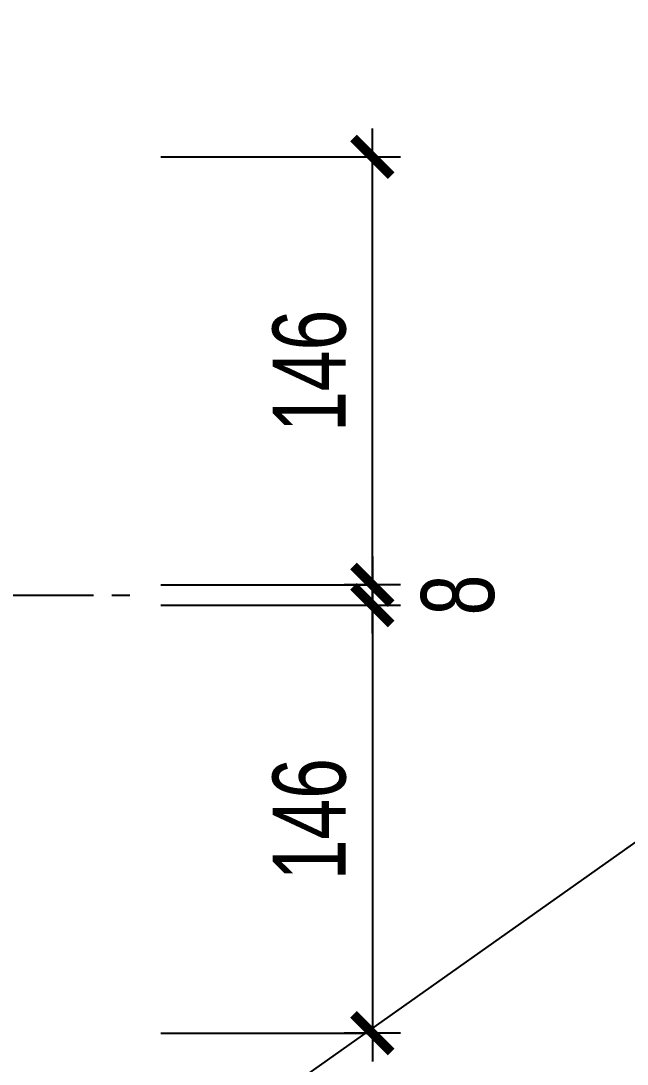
# Model space of a CAD drawing. Header units: millimetres. Extents: x -121190 to 167528, y -50070 to 22631.
# Drawn here: x -50410 to -48334, y 3571 to 7142 of the extents above; entities that cross this region are included whole.
import ezdxf

# ---------------------------------------------------------------- set-up
doc = ezdxf.new("R2010")
doc.units = ezdxf.units.MM
doc.header["$MEASUREMENT"] = 0
doc.linetypes.add('CENTER2', pattern=[1.125, 0.75, -0.125, 0.125, -0.125])
doc.layers.get('DEFPOINTS').update_dxf_attribs({"color": 87})
doc.layers.add('02.DIM', color=8, linetype='Continuous')
doc.layers.add('CDC.01.AXIS', color=160, linetype='CENTER2')
doc.layers.add('CDC_11.NOTE', color=8, linetype='Continuous', lineweight=18)
doc.styles.add('SMTEXT', font='3t-unicode.shx', dxfattribs={"width": 0.75})
doc.styles.get("Standard").update_dxf_attribs({"font": 'txt_____.ttf'})
doc.dimstyles.new('DIM 1-100', dxfattribs={"dimscale": 100, "dimtxt": 4, "dimasz": 1.5, "dimexe": 1, "dimexo": 0, "dimgap": 1, "dimtad": 1, "dimdec": 0, "dimdsep": 46, "dimtxsty": 'Standard', "dimblk": 'ARCHTICK', "dimcen": 0, "dimdle": 1, "dimclrd": 256, "dimclre": 256, "dimclrt": 7, "dimazin": 2, "dimtp": 0.1, "dimtm": 0.1, "dimtfac": 0.71, "dimtdec": 0, "dimtofl": 0, "dimtmove": 2, "dimatfit": 3, "dimfxl": 1, "dimtolj": 1, "dimlwd": -1, "dimlwe": -1, "dimarcsym": 0})
doc.dimstyles.new('X10', dxfattribs={"dimtxt": 250, "dimasz": 0.8, "dimexe": 0, "dimexo": 0, "dimgap": 90, "dimtad": 1, "dimdec": 0, "dimlfac": 0.1, "dimzin": 13, "dimdsep": 46, "dimtxsty": 'SMTEXT', "dimblk1": 'CHEO', "dimblk2": 'CHEO', "dimsah": 1, "dimcen": 0, "dimclrd": 256, "dimclre": 256, "dimclrt": 2, "dimadec": 0, "dimazin": 0, "dimtfac": 1, "dimtdec": 0, "dimtix": 1, "dimtmove": 2, "dimatfit": 3, "dimldrblk": 'CHEO', "dimfxl": 1, "dimtolj": 1, "dimtzin": 13, "dimarcsym": 0})

# ---------------------------------------------------------------- blocks, each defined once
blk = doc.blocks.new('_ArchTick')
at = {"color": 0, "linetype": 'ByBlock', "const_width": 0.15}
blk.add_lwpolyline([(-0.5, -0.5), (0.5, 0.5)], dxfattribs=at)
blk = doc.blocks.new('CHEO')
at = {"layer": '02.DIM', "const_width": 40}
blk.add_lwpolyline([(80.5, 80.4), (-80.4, -80.5)], dxfattribs=at)
at = {"layer": '02.DIM'}
for points in [[(0, 121), (0, -121)], [(-121, 0), (121, 0)]]:
    blk.add_lwpolyline(points, dxfattribs=at)
blk = doc.blocks.new('*D105')
at = {"layer": '02.DIM', "lineweight": -2, "transparency": 16777216}
for p, q in [((-49930.2, 5211.8), (-49206.4, 5211.8)), ((-49206.4, 5212.6), (-49206.4, 5213.4)), ((-49206.4, 5141.8), (-49206.4, 5211.8)), ((-49930.2, 5141.8), (-49206.4, 5141.8)), ((-49206.4, 5141), (-49206.4, 5140.2))]:
    blk.add_line(p, q, dxfattribs=at)
at = {"layer": 'DEFPOINTS', "color": 0, "transparency": 16777216}
for p in [(-49930.2, 5211.8), (-49206.4, 5211.8), (-49930.2, 5141.8)]:
    blk.add_point(p, dxfattribs=at)
at = {"layer": '02.DIM', "lineweight": -2, "transparency": 16777216, "xscale": 0.8, "yscale": 0.8, "zscale": 0.8}
for p, rotation in [((-49206.4, 5211.8), 270), ((-49206.4, 5141.8), 90)]:
    blk.add_blockref('CHEO', p, dxfattribs=dict(at, rotation=rotation))
at = {"layer": '02.DIM', "color": 2, "transparency": 16777216, "insert": (-48913, 5176.8), "char_height": 250, "attachment_point": 5, "rotation": 90, "style": 'SMTEXT'}
blk.add_mtext('\\A1;8', dxfattribs=at)
blk = doc.blocks.new('*D106')
at = {"layer": '02.DIM', "lineweight": -2, "transparency": 16777216}
for p, q in [((-49930.2, 6676.8), (-49206.4, 6676.8)), ((-49206.4, 5212.6), (-49206.4, 6676)), ((-49930.2, 5211.8), (-49206.4, 5211.8))]:
    blk.add_line(p, q, dxfattribs=at)
at = {"layer": 'DEFPOINTS', "color": 0, "transparency": 16777216}
for p in [(-49930.2, 6676.8), (-49206.4, 6676.8), (-49930.2, 5211.8)]:
    blk.add_point(p, dxfattribs=at)
at = {"layer": '02.DIM', "lineweight": -2, "transparency": 16777216, "xscale": 0.8, "yscale": 0.8, "zscale": 0.8}
for p, rotation in [((-49206.4, 6676.8), 90), ((-49206.4, 5211.8), 270)]:
    blk.add_blockref('CHEO', p, dxfattribs=dict(at, rotation=rotation))
at = {"layer": '02.DIM', "color": 2, "transparency": 16777216, "insert": (-49421.4, 5944.3), "char_height": 250, "attachment_point": 5, "rotation": 90, "style": 'SMTEXT'}
blk.add_mtext('\\A1;146', dxfattribs=at)
blk = doc.blocks.new('*D107')
at = {"layer": '02.DIM', "lineweight": -2, "transparency": 16777216}
for p, q in [((-49930.2, 5141.8), (-49206.4, 5141.8)), ((-49206.4, 5141), (-49206.4, 3677.6)), ((-49930.2, 3676.8), (-49206.4, 3676.8))]:
    blk.add_line(p, q, dxfattribs=at)
at = {"layer": 'DEFPOINTS', "color": 0, "transparency": 16777216}
for p in [(-49930.2, 5141.8), (-49930.2, 3676.8), (-49206.4, 3676.8)]:
    blk.add_point(p, dxfattribs=at)
at = {"layer": '02.DIM', "lineweight": -2, "transparency": 16777216, "xscale": 0.8, "yscale": 0.8, "zscale": 0.8}
for p, rotation in [((-49206.4, 5141.8), 90), ((-49206.4, 3676.8), 270)]:
    blk.add_blockref('CHEO', p, dxfattribs=dict(at, rotation=rotation))
at = {"layer": '02.DIM', "color": 2, "transparency": 16777216, "insert": (-49421.4, 4409.3), "char_height": 250, "attachment_point": 5, "rotation": 90, "style": 'SMTEXT'}
blk.add_mtext('\\A1;146', dxfattribs=at)

msp = doc.modelspace()

# ---------------------------------------------------------------- linework, layer by layer
at = {"layer": 'CDC.01.AXIS', "ltscale": 500}
msp.add_line((-53911.3, 5176.8), (-50011.3, 5176.8), dxfattribs=at)
at = {"layer": 'DEFPOINTS', "color": 6}
msp.add_line((-93914.9, -27922.1), (-27188.8, 19262.8), dxfattribs=at)

# ---------------------------------------------------------------- dimensions: what is measured, and where the dimension line sits
at = {"layer": '02.DIM'}
for base, p1, p2, picture, middle in [((-49206.4, 6676.8), (-49930.2, 5211.8), (-49930.2, 6676.8), '*D106', (-49421.4, 5944.3)), ((-49206.4, 3676.8), (-49930.2, 5141.8), (-49930.2, 3676.8), '*D107', (-49421.4, 4409.3))]:
    dim = msp.add_linear_dim(base=base, p1=p1, p2=p2, angle=90, text='146', dimstyle='X10', dxfattribs=at)
    dim.commit()
    dim.dimension.update_dxf_attribs({"geometry": picture, "text_midpoint": middle})
dim = msp.add_linear_dim(base=(-49206.4, 5211.8), p1=(-49930.2, 5141.8), p2=(-49930.2, 5211.8), angle=90, text='8', dimstyle='X10', dxfattribs=at)
dim.commit()
dim.dimension.update_dxf_attribs({"geometry": '*D105', "text_midpoint": (-48913, 5176.8), "dimtype": 160})

# ---------------------------------------------------------------- leaders
at = {"layer": 'CDC_11.NOTE'}
msp.add_leader([(-52542.2, 4027.9), (-52542.2, 2564.1), (-48079.3, 2564.1)], dimstyle='DIM 1-100', dxfattribs=at)

doc.saveas('drawing.dxf')
